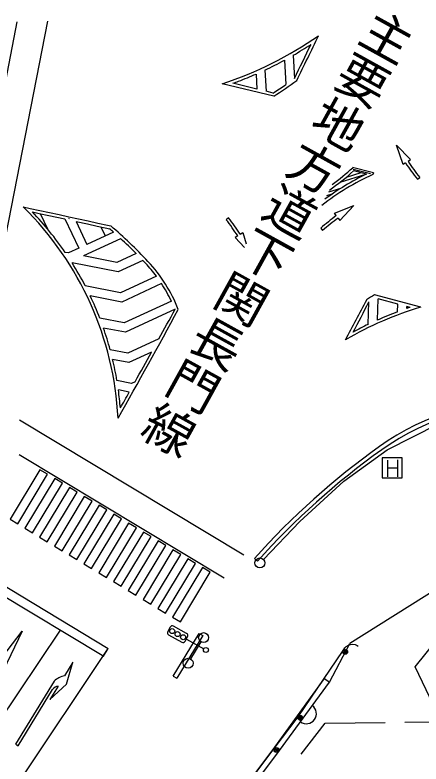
# Model space of a CAD drawing. Units: millimetres, scale not verified. Extents: x 40000 to 680000, y 20000 to 380000.
# Drawn here: x 303784 to 324099, y 253128 to 290618 of the extents above; entities that cross this region are included whole.
import ezdxf
from ezdxf.enums import TextEntityAlignment as Align

# ---------------------------------------------------------------- set-up
doc = ezdxf.new("R2010")
doc.units = ezdxf.units.MM
doc.header["$LTSCALE"] = 1000
doc.layers.add('M-BGD', color=7, linetype='Continuous', lineweight=25)
doc.layers.add('M-STR-STRC', color=7, linetype='Continuous', lineweight=25)
doc.styles.add('@ＭＳ ゴシック', font='')
doc.styles.get('@ＭＳ ゴシック').set_extended_font_data('@MS Gothic')

msp = doc.modelspace()

# ---------------------------------------------------------------- linework, layer by layer
at = {"layer": 'M-BGD'}
for p, q in [((322411, 268860), (324971, 270157)), ((320243, 267292), (322411, 268860)), ((323161, 268452), (322161, 268452)), ((322161, 268452), (322161, 267452)), ((323161, 267452), (323161, 268452)), ((322431, 267494), (322431, 268344)), ((322927, 268349), (322927, 267497)), ((322431, 267952), (322927, 267952)), ((322161, 267452), (323161, 267452)), ((318029, 265272), (320243, 267292)), ((316212, 263372), (318029, 265272)), ((315762, 263416), (315911, 263282)), ((324972, 261951), (320544, 259161)), ((324972, 261951), (320544, 259161)), ((324972, 261951), (320544, 259161)), ((324972, 261951), (320544, 259161)), ((290452, 236527), (306056, 259829)), ((311545, 259981), (311423, 259762)), ((312370, 259663), (311715, 260029)), ((311471, 259592), (312126, 259226)), ((311705, 257528), (313005, 259664)), ((313176, 259560), (311876, 257424)), ((312296, 259275), (312418, 259493)), ((313005, 259664), (313176, 259560)), ((312357, 259384), (313230, 258896)), ((312576, 258384), (313094, 259240)), ((319512, 257226), (320544, 259161)), ((319512, 257226), (320544, 259161)), ((320358, 259017), (320475, 259083)), ((320358, 259017), (320475, 259083)), ((320475, 259083), (320569, 259116)), ((320475, 259083), (320569, 259116)), ((320569, 259116), (320669, 259121)), ((320569, 259116), (320669, 259121)), ((320669, 259121), (320802, 259104)), ((320669, 259121), (320802, 259104)), ((320802, 259104), (320896, 259065)), ((320802, 259104), (320896, 259065)), ((320896, 259065), (320946, 259031)), ((320896, 259065), (320946, 259031)), ((292529, 235136), (308447, 258907)), ((317958, 255488), (320196, 258813)), ((317958, 255488), (320196, 258813)), ((320196, 258813), (320285, 258946)), ((320196, 258813), (320285, 258946)), ((320285, 258946), (320358, 259017)), ((320285, 258946), (320358, 259017)), ((311705, 257528), (311876, 257424)), ((316779, 253974), (319269, 257402)), ((316779, 253974), (319269, 257402)), ((316779, 253974), (319269, 257402)), ((316779, 253974), (319269, 257402)), ((319269, 257402), (319512, 257226)), ((319269, 257402), (319512, 257226)), ((319269, 257402), (319512, 257226)), ((319269, 257402), (319512, 257226)), ((316752, 253898), (317958, 255488)), ((316752, 253898), (317958, 255488)), ((318107, 253614), (319297, 255166)), ((319297, 255166), (322297, 255208)), ((323297, 255222), (325243, 255250)), ((313118, 249086), (316779, 253974)), ((313118, 249086), (316779, 253974)), ((313118, 249086), (316779, 253974)), ((313118, 249086), (316779, 253974)), ((315555, 252309), (316752, 253898)), ((315555, 252309), (316752, 253898))]:
    msp.add_line(p, q, dxfattribs=at)
for points in [[(325067, 255345), (323805, 257987), (327326, 262368), (328938, 264581), (330257, 265986), (332085, 267185), (334269, 268005), (336925, 268302), (339037, 268377)], [(293541, 224306), (296567, 227599), (299296, 230831), (304914, 237843), (313357, 248905), (317020, 253796), (319512, 257226)]]:
    msp.add_lwpolyline(points, dxfattribs=at)
for centre, radius in [((316039, 263191), 250), ((311648, 259780), 125), ((311921, 259628), 125), ((312194, 259475), 125), ((313223, 259453), 250), ((313339, 258835), 125), ((320300, 258743), 125), ((320300, 258743), 125), ((320300, 258743), 75), ((320300, 258743), 75), ((320303, 258754), 50), ((320303, 258754), 50), ((320300, 258743), 25), ((320300, 258743), 25), ((312446, 258170), 250), ((318061, 255439), 125), ((318061, 255439), 125), ((318061, 255439), 75), ((318061, 255439), 75), ((318061, 255439), 25), ((318061, 255439), 25), ((316867, 253830), 125), ((316867, 253830), 125), ((316867, 253830), 75), ((316867, 253830), 75), ((316867, 253830), 25), ((316867, 253830), 25)]:
    msp.add_circle(centre, radius, dxfattribs=at)
for centre, radius, start, end in [((329290, 258849), 12499, 87.3483, 125.57), ((329290, 258849), 12299, 87.3483, 125.57), ((344413, 237702), 38498, 125.57, 138.0925), ((344413, 237702), 38298, 125.57, 138.0925), ((311654, 259920), 125, 60.8108, 150.8108), ((311532, 259701), 125, 150.8108, 240.8108), ((312309, 259554), 125, 330.8108, 60.8108), ((312187, 259336), 125, 240.8108, 330.8108), ((318364, 255646), 500, 234.003, 54.003)]:
    msp.add_arc(centre, radius, start, end, dxfattribs=at)
at = {"layer": 'M-STR-STRC'}
for p, q in [((301283, 276959), (303887, 290283)), ((302486, 275291), (305422, 290315)), ((317262, 288354), (317329, 287131)), ((317699, 288598), (317762, 287440)), ((315848, 287663), (315889, 286909)), ((316287, 287862), (316345, 286799)), ((315889, 286909), (314688, 287198)), ((316730, 286552), (314156, 287172)), ((316703, 286713), (316345, 286799)), ((323200, 283130), (322871, 284110)), ((323575, 283379), (322871, 284110)), ((323325, 283213), (323200, 283130)), ((323450, 283296), (323575, 283379)), ((321095, 282717), (320348, 282488)), ((321724, 282713), (320677, 282976)), ((321578, 282668), (320696, 282889)), ((321364, 282649), (320721, 282811)), ((321724, 282713), (321683, 282634)), ((321323, 282629), (320035, 282236)), ((323915, 282399), (324033, 282492)), ((320077, 281935), (319463, 281747)), ((319635, 281643), (319369, 281562)), ((304198, 281010), (304541, 280937)), ((304537, 280938), (305026, 280834)), ((305021, 280835), (305510, 280730)), ((319771, 280695), (320732, 281076)), ((320039, 280334), (320732, 281076)), ((304655, 280759), (304994, 280687)), ((304989, 280688), (305478, 280583)), ((305045, 280676), (305410, 279912)), ((305473, 280584), (306280, 280410)), ((305505, 280731), (305994, 280625)), ((305989, 280626), (306478, 280520)), ((306456, 280443), (306497, 280434)), ((306473, 280521), (306961, 280415)), ((314474, 280464), (314355, 280373)), ((319860, 280575), (319771, 280695)), ((319950, 280454), (320039, 280334)), ((306280, 280410), (306978, 278947)), ((306837, 280288), (307413, 280162)), ((306837, 280288), (307386, 279136)), ((306942, 280337), (306944, 280337)), ((306957, 280416), (307445, 280308)), ((307408, 280163), (307896, 280055)), ((307440, 280309), (307929, 280202)), ((307891, 280056), (308379, 279948)), ((307924, 280203), (308412, 280094)), ((308407, 280095), (308578, 280057)), ((308707, 279748), (307386, 279136)), ((308075, 280016), (308294, 279557)), ((308375, 279949), (308509, 279919)), ((315053, 279642), (315180, 279723)), ((315180, 279723), (315358, 279167)), ((319078, 279942), (319177, 279829)), ((309066, 279418), (307210, 278559)), ((314927, 279560), (314801, 279479)), ((314801, 279479), (315266, 278984)), ((306978, 278947), (306457, 278706)), ((306457, 278706), (306296, 278738)), ((308883, 278231), (307210, 278559)), ((309848, 278678), (308883, 278231)), ((308939, 277762), (306642, 278212)), ((310181, 278336), (308939, 277762)), ((310857, 277547), (309065, 276718)), ((309065, 276718), (307299, 277064)), ((311119, 277173), (309122, 276249)), ((309122, 276249), (307552, 276556)), ((324094, 275998), (321773, 276611)), ((321915, 275345), (321949, 276409)), ((322941, 276147), (321949, 276409)), ((307707, 276047), (307710, 276038)), ((311610, 276298), (309248, 275205)), ((321458, 275132), (321494, 276257)), ((322929, 275761), (322941, 276147)), ((323385, 275926), (323388, 276030)), ((323558, 275985), (323388, 276030)), ((311790, 275886), (309305, 274735)), ((309248, 275205), (308030, 275443)), ((309305, 274735), (308211, 274949)), ((310986, 274412), (309431, 273692)), ((309431, 273692), (308547, 273865)), ((310619, 273746), (309487, 273222)), ((309487, 273222), (308670, 273382)), ((309613, 272179), (308886, 272321)), ((309795, 272263), (309613, 272179)), ((309503, 271742), (308958, 271848)), ((315237, 263578), (304017, 270340)), ((314246, 262423), (303988, 268606)), ((302740, 262353), (308454, 258910)), ((302602, 261911), (308221, 258525)), ((306095, 260331), (306099, 260337)), ((302804, 258027), (304148, 259783)), ((304148, 259783), (303187, 257791)), ((308216, 258528), (308447, 258907)), ((308447, 258907), (308451, 258912)), ((306682, 258224), (306263, 257543)), ((306361, 257130), (306682, 258224)), ((305745, 257274), (303807, 254123)), ((303935, 254044), (305663, 256855)), ((305529, 256351), (306361, 257130)), ((305948, 257032), (305529, 256351)), ((303807, 254123), (303871, 254084)), ((303871, 254084), (303935, 254044))]:
    msp.add_line(p, q, dxfattribs=at)
for points in [[(303536, 265376), (303921, 265143), (305418, 267627), (305033, 267860)], [(305772, 267414), (304276, 264930), (304661, 264698), (306158, 267181)], [(306512, 266968), (305015, 264484), (305401, 264252), (306897, 266736)], [(307252, 266522), (305755, 264038), (306140, 263806), (307637, 266290)], [(307991, 266076), (306494, 263593), (306880, 263360), (308377, 265844)], [(308731, 265631), (307234, 263147), (307620, 262915), (309116, 265398)], [(309471, 265185), (307974, 262701), (308359, 262469), (309856, 264953)], [(310210, 264739), (308713, 262255), (309099, 262023), (310596, 264507)], [(310950, 264293), (309453, 261809), (309838, 261577), (311335, 264061)], [(311689, 263847), (310193, 261364), (310578, 261131), (312075, 263615)], [(312429, 263402), (310932, 260918), (311318, 260686), (312814, 263169)], [(311672, 260472), (312057, 260240), (313554, 262724), (313169, 262956)]]:
    msp.add_lwpolyline(points, close=True, dxfattribs=at)
for centre, radius, start, end in [((308186, 305125), 18919, 288.3939, 304.7618), ((25488, 431190), 325862, 333.80415, 334.24254), ((308186, 305125), 19069, 299.9276, 303.0889), ((25488, 431190), 325712, 333.81064, 334.14501), ((308186, 305125), 19069, 295.1416, 298.4225), ((308186, 305125), 19069, 290.8312, 293.6903), ((308186, 305125), 19069, 289.9356, 290.8312), ((304547, 305562), 22579, 302.6559, 306.1968), ((304547, 305562), 22429, 302.8192, 304.7427), ((333391, 289881), 12074, 213.5218, 218.2965), ((333391, 289881), 11924, 213.5218, 218.2965), ((311981, 292534), 13074, 305.1838, 311.9496), ((311981, 292534), 12924, 306.4607, 312.3028), ((327057, 270880), 12924, 114.5689, 127.8356), ((327057, 270880), 13074, 115.8149, 126.4823), ((293039, 269656), 15919, 2.8096, 45.4969), ((293039, 269656), 16069, 34.4122, 43.7059), ((304900, 273107), 12074, 32.7671, 37.5418), ((327057, 270880), 12074, 126.587, 131.3616), ((327057, 270880), 11924, 126.587, 131.3616), ((293944, 262863), 22579, 43.0739, 49.5979), ((304900, 273107), 11924, 32.7671, 37.5418), ((293944, 262863), 22429, 48.8351, 49.5032), ((293944, 262863), 22429, 44.8395, 47.6119), ((293039, 269656), 16069, 27.4504, 32.1678), ((293944, 262863), 22429, 43.0739, 43.6209), ((304900, 273107), 7430, 36.7069, 43.0739), ((304900, 273107), 7580, 21.4333, 43.0739), ((304900, 273107), 7430, 25.4407, 33.1815), ((293039, 269656), 16069, 21.1084, 25.4276), ((25462, 431204), 333981, 331.99139, 332.37875), ((333641, 257403), 22579, 121.7111, 122.8925), ((329290, 258849), 17919, 106.8545, 120.0153), ((25462, 431204), 334131, 332.07871, 332.37197), ((329290, 258849), 18069, 108.4953, 109.0755), ((25488, 431190), 325862, 330.44128, 331.53496), ((25488, 431190), 325712, 331.22715, 331.52262), ((329290, 258849), 18069, 110.6109, 114.0871), ((293039, 269656), 16069, 15.1821, 19.2316), ((329290, 258849), 18069, 115.6851, 118.3942), ((25488, 431190), 325712, 330.79501, 331.09351), ((293039, 269656), 16069, 9.545, 13.4063), ((293039, 269656), 16069, 4.6105, 7.84), ((25488, 431190), 325712, 330.52969, 330.6899), ((306445, 256560), 1000, 100.4905, 134.3917), ((306054, 256543), 500, 102.2423, 141.4373)]:
    msp.add_arc(centre, radius, start, end, dxfattribs=at)

# ---------------------------------------------------------------- texts
at = {"layer": 'M-BGD', "style": '@ＭＳ ゴシック'}
msp.add_text('主要地方道下関長門線', height=1833, rotation=241.034, dxfattribs=at).set_placement((321708, 291362), align=Align.BOTTOM_LEFT)

doc.saveas('drawing.dxf')
